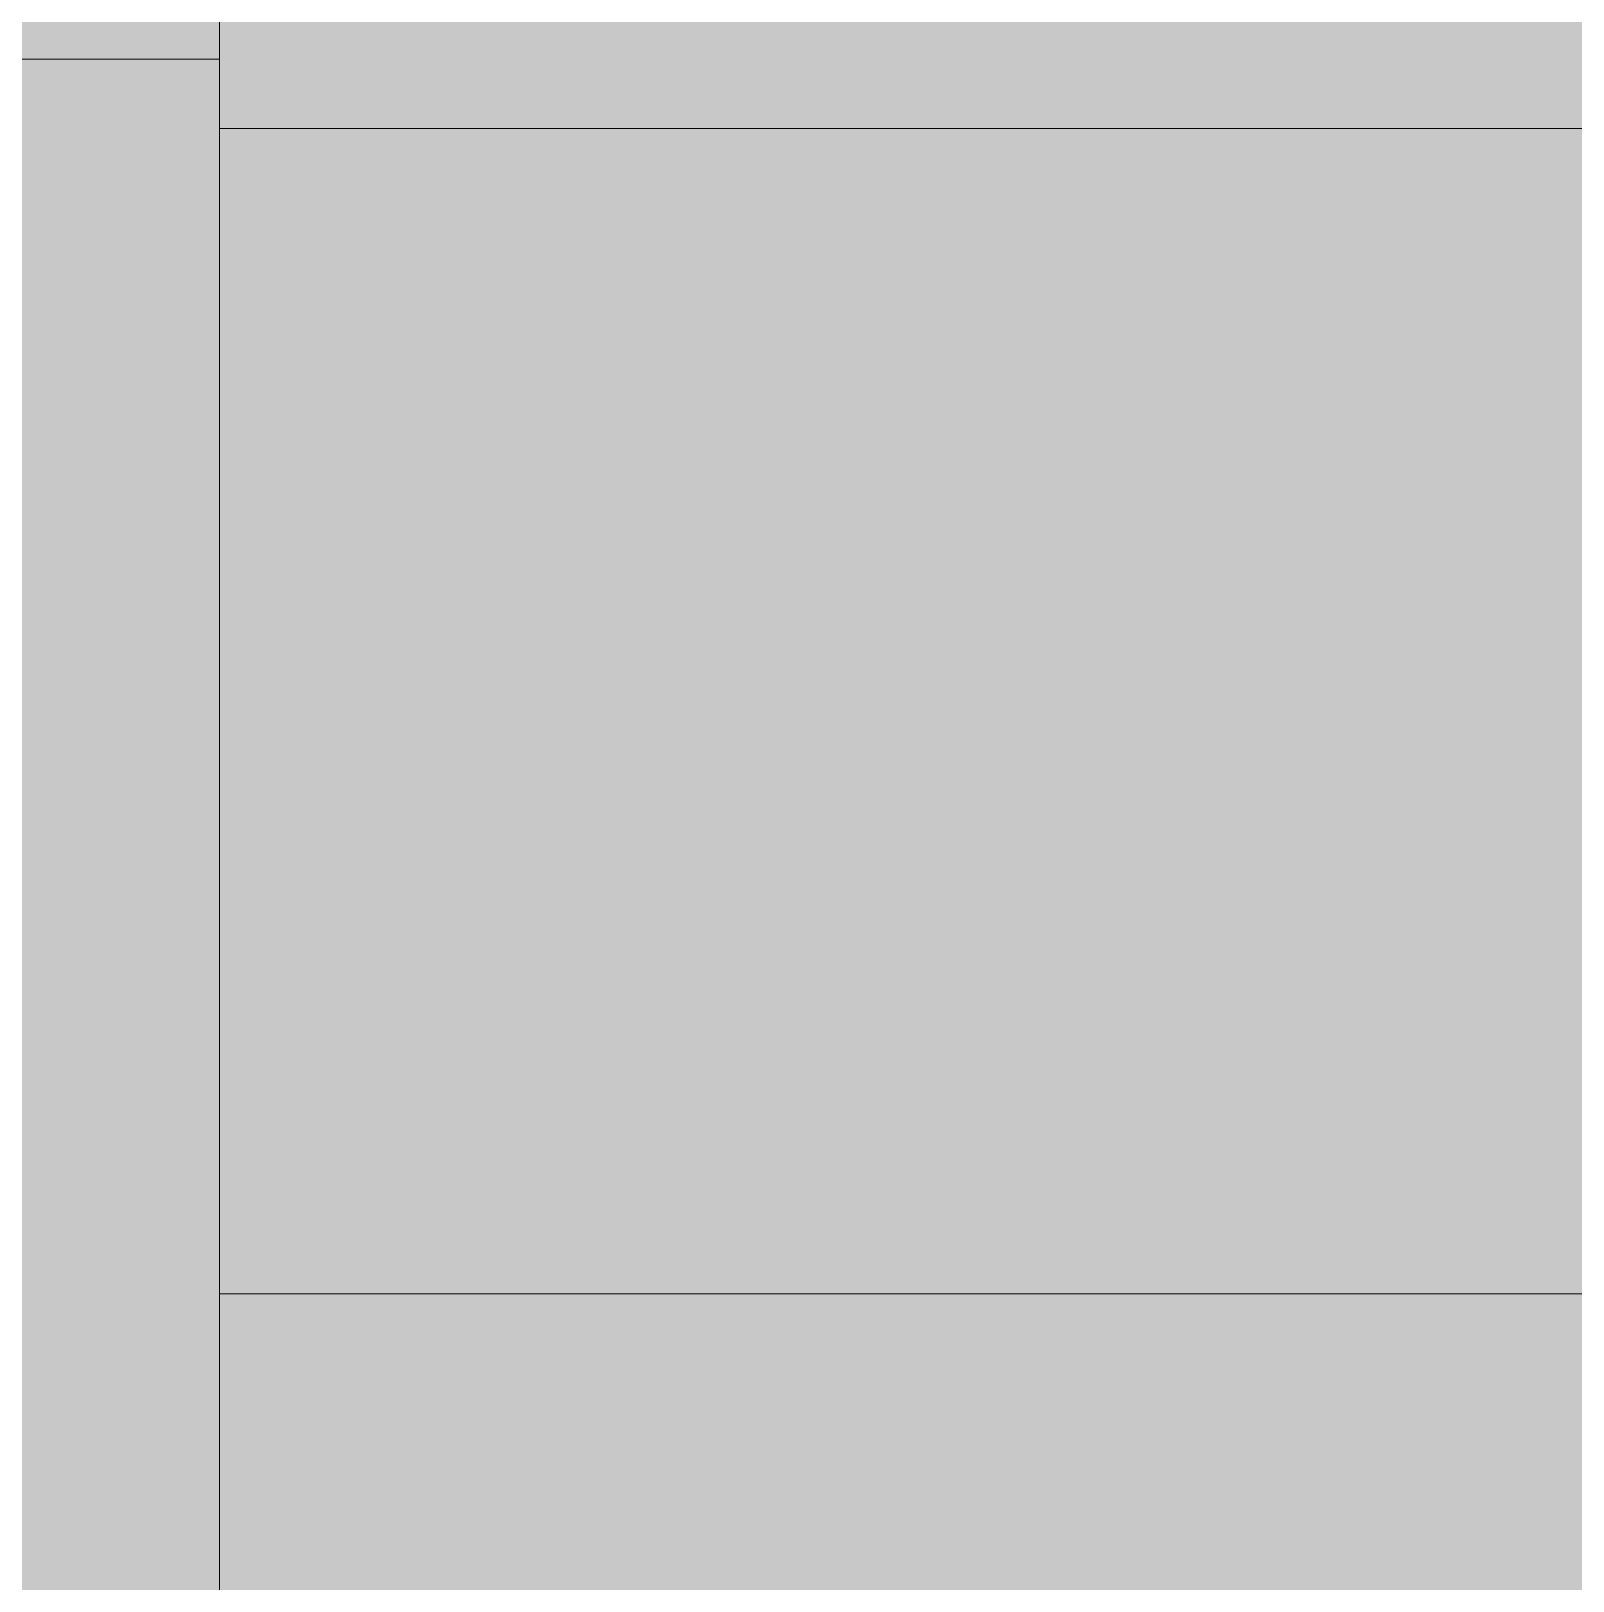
# Model space of a CAD drawing. Header units: millimetres. Extents: x -164500 to 426394, y -23753 to 102118.
# Drawn here: x 150683.6 to 151080.7, y 79385.4 to 79784.5 of the extents above; entities that cross this region are included whole.
import ezdxf

# ---------------------------------------------------------------- set-up
doc = ezdxf.new("R2010")
doc.units = ezdxf.units.MM
doc.layers.add('A-AREA-PATT-2', color=7, linetype='Continuous', lineweight=5, true_color=0xcde0ef, transparency=1)
doc.layers.add('A-FLOR-1', color=7, linetype='Continuous', lineweight=9, true_color=0xeef6ff, transparency=0.5)
doc.layers.add('A-FLOR', color=7, linetype='Continuous', lineweight=9)
doc.layers.add('S-STRS', color=7, linetype='Continuous', lineweight=9)
doc.layers.add('S-STRS-1', color=7, linetype='Continuous', lineweight=9, true_color=0xeef6ff)

# ---------------------------------------------------------------- blocks, each defined once
blk = doc.blocks.new('2floor')
at = {"layer": 'A-AREA-PATT-2'}
blk.add_hatch(color=256, dxfattribs=at).paths.add_polyline_path([(150732.12, 1620), (150732.12, 5237.89), (150432.12, 5237.89), (150432.12, 1620)])
at = {"layer": 'A-FLOR-1'}
h = blk.add_hatch(color=256, dxfattribs=at)
h.paths.add_polyline_path([(222539.16, 5170), (222702.12, 5170), (222702.12, 5520), (222402.12, 5520), (222402.12, 5170)])
h.paths.add_polyline_path([(150732.12, 5237.89), (150732.12, 5520), (150432.12, 5520), (150432.12, 5237.89)])
h.paths.add_polyline_path([(233472.12, 10417.89), (233522.12, 10417.89), (233522.12, 17270), (233507.12, 17270), (233507.12, 17260), (233487.12, 17260), (233487.12, 17270), (233480.12, 17270), (233480.12, 17240), (233472.12, 17240), (233472.12, 10845.08)])
h.paths.add_polyline_path([(243572.12, 15830), (246272.12, 15830), (246272.12, 17530), (243572.12, 17530), (243572.12, 16632.51)])
h.paths.add_polyline_path([(244697.12, 15837), (244094.12, 15837), (244094.12, 15903), (245277.12, 15903), (245277.12, 15900), (245897.12, 15900), (245897.12, 15870), (245317.12, 15870), (245317.12, 15840), (244697.12, 15840)])
h.paths.add_polyline_path([(244697.12, 15840), (244697.12, 15870), (245277.12, 15870), (245277.12, 15900), (244097.12, 15900), (244097.12, 15840), (244622.12, 15840)])
h.paths.add_polyline_path([(245007.88, 15907), (244094.12, 15907), (244094.12, 15973), (244697.12, 15973), (244697.12, 15970), (245317.12, 15970), (245317.12, 15940), (245897.12, 15940), (245897.12, 15910), (245277.12, 15910), (245277.12, 15907)])
h.paths.add_polyline_path([(245277.12, 15910), (245277.12, 15940), (244697.12, 15940), (244697.12, 15970), (244097.12, 15970), (244097.12, 15910), (245007.88, 15910)])
h.paths.add_polyline_path([(233480.12, 17290), (233522.12, 17290.5), (233521.23, 18349.5), (233507.12, 18349), (233507.12, 18338.5), (233487.12, 18338.5), (233487.12, 18349.5), (233480.12, 18349), (233480.12, 18330), (233472.12, 18330), (233472.12, 17310), (233480.12, 17310), (233480.12, 17290.5)])
h.paths.add_polyline_path([(233480.12, 18369.5), (233522.12, 18370), (233522.12, 23580), (233472.12, 23580), (233472.12, 23290.5), (233482.12, 23290.5), (233482.12, 23270.5), (233472.12, 23270.5), (233472.12, 18400), (233480.12, 18400), (233480.12, 18370)])
at = {"layer": 'S-STRS-1'}
for points in [[(151052.41, 5220), (152262.12, 5220), (152261.12, 5520), (150732.12, 5520), (150732.12, 5220)], [(152262.12, 4920), (152262.12, 5220), (150732.12, 5220), (150732.12, 4920), (151052.41, 4920)], [(151052.41, 4620), (152262.12, 4620), (152262.12, 4920), (150732.12, 4920), (150732.12, 4620)]]:
    blk.add_hatch(color=256, dxfattribs=at).paths.add_polyline_path(points)
at = {"layer": 'A-FLOR'}
blk.add_line((150732.12, 5237.89), (148902.12, 5237.89), dxfattribs=at)
at = {"layer": 'S-STRS'}
for p, q in [((150732.12, 5520), (150732.12, 5220)), ((150732.12, 5220), (150732.12, 4920)), ((152262.12, 5220), (150732.12, 5220)), ((152262.12, 5220), (150732.12, 5220)), ((150732.12, 4920), (150732.12, 4620)), ((152262.12, 4920), (150732.12, 4920)), ((152262.12, 4920), (150732.12, 4920))]:
    blk.add_line(p, q, dxfattribs=at)

msp = doc.modelspace()

# ---------------------------------------------------------------- block references
msp.add_blockref('2floor', (0, 74539.358))

doc.saveas('drawing.dxf')
